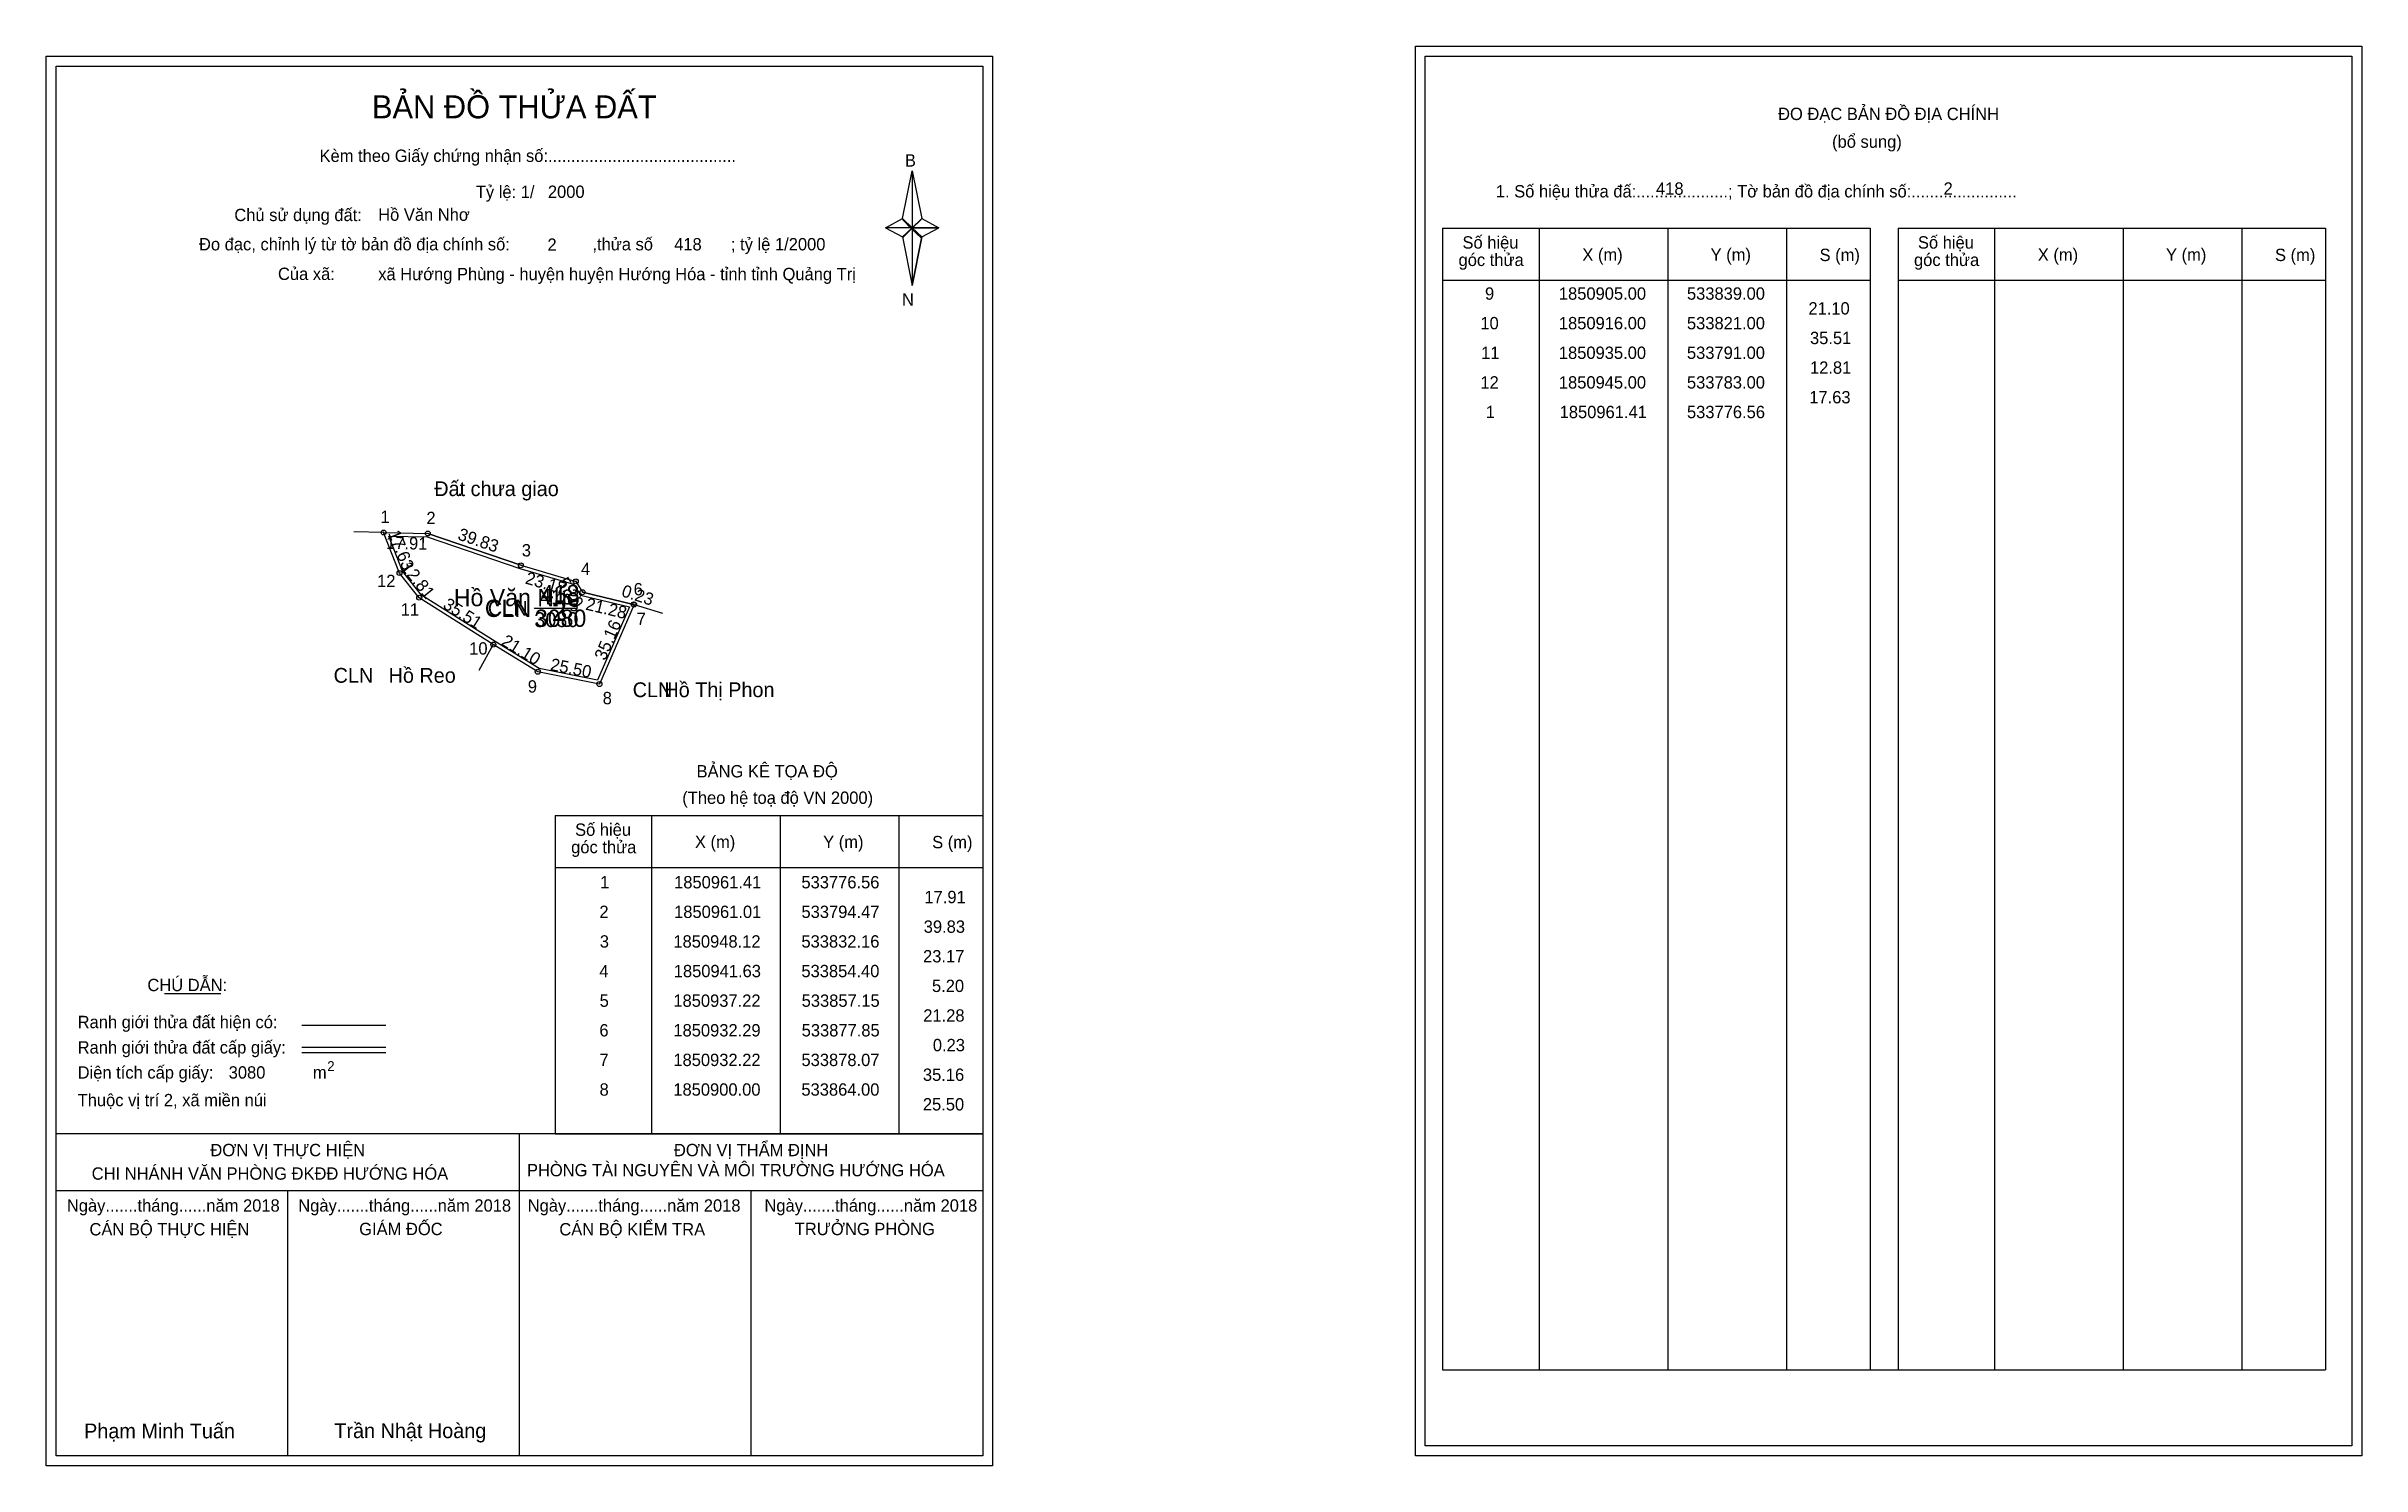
# Model space of a CAD drawing. Extents: x 533640 to 534578, y 1850583 to 1851158.
import ezdxf

# ---------------------------------------------------------------- set-up
doc = ezdxf.new("R2010")
doc.units = 0
for name, color, linetype in [('Level 1', 7, 'Continuous'), ('Level 10', 7, 'Continuous'), ('Level 11', 7, 'Continuous'), ('Level 13', 7, 'Continuous'), ('Level 2', 7, 'Continuous'), ('Level 27', 7, 'Continuous'), ('Level 3', 7, 'Continuous'), ('Level 36', 7, 'Continuous'), ('Level 4', 7, 'Continuous'), ('Level 49', 7, 'Continuous'), ('Level 5', 7, 'Continuous'), ('Level 53', 7, 'Continuous'), ('Level 55', 7, 'Continuous'), ('Level 6', 7, 'Continuous'), ('Level 60', 7, 'Continuous'), ('Level 63', 7, 'Continuous'), ('Level 7', 7, 'Continuous'), ('Level 9', 7, 'Continuous')]:
    doc.layers.add(name, color=color, linetype=linetype)

msp = doc.modelspace()

# ---------------------------------------------------------------- linework, layer by layer
at = {"layer": 'Level 1'}
for p, q in [((533643.91, 1851150.43), (533643.91, 1851150.43)), ((534198.55, 1851154.43), (534198.55, 1851154.43)), ((533986.75, 1851088.67), (533990.69, 1851107.95)), ((533990.69, 1851107.95), (533990.69, 1851084.9)), ((533990.69, 1851107.95), (533994.62, 1851088.67)), ((533979.86, 1851084.9), (533986.75, 1851088.67)), ((533986.75, 1851088.67), (533990.69, 1851084.9)), ((533990.39, 1851084.46), (533986.75, 1851088.23)), ((533990.69, 1851084.9), (533986.75, 1851081.22)), ((533990.39, 1851084.46), (533986.75, 1851080.78)), ((533986.75, 1851080.78), (533990.39, 1851084.46)), ((533994.33, 1851088.23), (533990.39, 1851084.46)), ((533990.39, 1851084.46), (533994.33, 1851088.23)), ((533994.33, 1851080.78), (533990.39, 1851084.46)), ((533994.62, 1851088.67), (533990.69, 1851084.9)), ((533990.69, 1851084.9), (533990.69, 1851061.5)), ((533990.69, 1851084.9), (534001.51, 1851084.9)), ((533990.69, 1851084.9), (533994.62, 1851081.22)), ((533994.62, 1851081.22), (534001.51, 1851084.9)), ((534205.62, 1851084.72), (534378.82, 1851084.72)), ((534244.8, 1850622.19), (534244.8, 1851084.72)), ((534296.94, 1850622.19), (534296.94, 1851084.72)), ((534344.89, 1851084.72), (534344.89, 1850622.19)), ((534378.82, 1851084.72), (534378.82, 1850622.19)), ((534390.13, 1851084.72), (534563.34, 1851084.72)), ((534429.31, 1850622.19), (534429.31, 1851084.72)), ((534481.46, 1850622.19), (534481.46, 1851084.72)), ((534529.4, 1851084.72), (534529.4, 1850622.19)), ((534563.34, 1851084.72), (534563.34, 1850622.19)), ((533986.75, 1851081.22), (533990.69, 1851061.5)), ((533994.62, 1851081.22), (533990.69, 1851061.5)), ((534205.62, 1851063.67), (534378.82, 1851063.67)), ((534390.13, 1851063.67), (534563.34, 1851063.67)), ((533846.1, 1850846.78), (534019.3, 1850846.78)), ((533885.28, 1850717.73), (533885.28, 1850846.78)), ((533937.42, 1850717.73), (533937.42, 1850846.78)), ((533985.36, 1850846.78), (533985.36, 1850717.73)), ((533846.1, 1850825.72), (534019.3, 1850825.72)), ((533687.74, 1850774.56), (533710.55, 1850774.56)), ((533743.47, 1850761.75), (533777.5, 1850761.75)), ((533743.47, 1850752.86), (533777.5, 1850752.86)), ((533743.47, 1850750.67), (533777.5, 1850750.67)), ((533857.56, 1850717.73), (533643.9, 1850717.73)), ((534019.3, 1850717.73), (533809.62, 1850717.73)), ((533831.6, 1850587.28), (533831.6, 1850717.73)), ((533846.1, 1850717.72), (534019.3, 1850717.72)), ((534019.3, 1850694.63), (533643.9, 1850694.63)), ((533737.75, 1850587.28), (533737.75, 1850694.63)), ((533925.45, 1850587.28), (533925.45, 1850694.63)), ((534205.62, 1850622.19), (534563.34, 1850622.19)), ((534019.3, 1850587.28), (534019.3, 1850587.28)), ((534573.95, 1850591.28), (534573.95, 1850591.28))]:
    msp.add_line(p, q, dxfattribs=at)
for points in [[(533986.75, 1851088.67), (533990.69, 1851107.95), (533990.69, 1851084.9)], [(533979.86, 1851084.9), (533986.75, 1851081.22), (533990.69, 1851084.9)], [(533990.69, 1851084.9), (533994.62, 1851088.67), (534001.51, 1851084.9)], [(533990.69, 1851084.9), (533990.69, 1851061.5), (533994.62, 1851081.22)]]:
    msp.add_lwpolyline(points, close=True, dxfattribs=at)
at = {"layer": 'Level 10'}
for p, q in [((533832.16, 1850948.12), (533794.47, 1850961.01)), ((533877.85, 1850932.29), (533857.15, 1850937.22)), ((533878.07, 1850932.22), (533877.85, 1850932.29))]:
    msp.add_line(p, q, dxfattribs=at)
for points in [[(533783, 1850945), (533776.56, 1850961.41), (533794.47, 1850961.01), (533832.16, 1850948.12), (533854.4, 1850941.63), (533857.15, 1850937.22), (533877.85, 1850932.29), (533878.07, 1850932.22), (533864, 1850900), (533839, 1850905), (533821, 1850916), (533791, 1850935)], [(533784.23, 1850945.71), (533778.63, 1850959.96), (533794.22, 1850959.62), (533831.74, 1850946.78), (533853.49, 1850940.44), (533856.27, 1850935.99), (533876.12, 1850931.26), (533863.17, 1850901.59), (533839.52, 1850906.32), (533821.74, 1850917.19), (533791.95, 1850936.06)]]:
    msp.add_lwpolyline(points, close=True, dxfattribs=at)
at = {"layer": 'Level 11'}
for centre in [(533776.56, 1850961.41), (533794.47, 1850961.01), (533783, 1850945), (533783, 1850945), (533832.16, 1850948.12), (533791, 1850935), (533854.4, 1850941.63), (533857.15, 1850937.22), (533877.85, 1850932.29), (533878.07, 1850932.22), (533821, 1850916), (533839, 1850905), (533864, 1850900)]:
    msp.add_circle(centre, 1, dxfattribs=at)
at = {"layer": 'Level 27'}
for p, q in [((533776.56, 1850961.41), (533764.56, 1850961.68)), ((533878.07, 1850932.22), (533889.56, 1850928.75)), ((533821, 1850916), (533815.12, 1850905.54))]:
    msp.add_line(p, q, dxfattribs=at)
at = {"layer": 'Level 3'}
for p, q in [((534205.62, 1851084.72), (534205.62, 1850622.19)), ((534390.13, 1851084.72), (534390.13, 1850622.19)), ((533846.1, 1850846.78), (533846.1, 1850717.73))]:
    msp.add_line(p, q, dxfattribs=at)
at = {"layer": 'Level 63'}
for points in [[(533639.9, 1851154.43), (534023.3, 1851154.43), (534023.3, 1850583.28), (533639.9, 1850583.28)], [(533643.9, 1851150.43), (534019.3, 1851150.43), (534019.3, 1850587.28), (533643.9, 1850587.28)], [(534194.56, 1851158.43), (534577.96, 1851158.43), (534577.96, 1850587.28), (534194.56, 1850587.28)], [(534198.56, 1851154.43), (534573.96, 1851154.43), (534573.96, 1850591.28), (534198.56, 1850591.28)]]:
    msp.add_lwpolyline(points, close=True, dxfattribs=at)
at = {"layer": 'Level 9'}
msp.add_line((533837.6, 1850930.7), (533855.04, 1850930.7), dxfattribs=at)

# ---------------------------------------------------------------- texts
at = {"layer": 'Level 1'}
for s, height, p in [('BẢN ĐỒ THỬA ĐẤT', 9.3313, (533771.84, 1851129.24)), ('ĐO ĐẠC BẢN ĐỒ ĐỊA CHÍNH', 5, (534341.51, 1851128.55)), ('(bổ sung)', 5, (534363.39, 1851117.31)), ('Kèm theo Giấy chứng nhận số:.........................................', 5, (533750.6, 1851111.58)), ('B', 5, (533987.77, 1851109.7)), ('1. Số hiệu thửa đấ:....................; Tờ bản đồ địa chính số:.......................', 5, (534227.17, 1851097.19)), ('Chủ sử dụng đất:', 5, (533716.08, 1851087.6)), ('Đo đạc, chỉnh lý từ tờ bản đồ địa chính số:                  ,thửa số                 ; tỷ lệ 1/2000', 5, (533701.77, 1851075.74)), ('góc thửa', 5, (534212.06, 1851069.4)), ('Số hiệu', 5, (534213.65, 1851076.46)), ('X (m)', 5, (534262.21, 1851071.51)), ('Y (m)', 5, (534314.17, 1851071.51)), ('S (m)', 5, (534358.32, 1851071.41)), ('góc thửa', 5, (534396.58, 1851069.4)), ('Số hiệu', 5, (534398.17, 1851076.46)), ('X (m)', 5, (534446.73, 1851071.51)), ('Y (m)', 5, (534498.68, 1851071.51)), ('S (m)', 5, (534542.84, 1851071.41)), ('Của xã:', 5, (533733.76, 1851063.74)), ('N', 5, (533986.57, 1851053.36)), ('BẢNG KÊ TỌA ĐỘ', 5, (533903.36, 1850862.18)), ('(Theo hệ toạ độ VN 2000)', 5, (533897.56, 1850851.46)), ('Số hiệu', 5, (533854.13, 1850838.51)), ('góc thửa', 5, (533852.54, 1850831.45)), ('X (m)', 5, (533902.69, 1850833.56)), ('Y (m)', 5, (533954.64, 1850833.56)), ('S (m)', 5, (533998.8, 1850833.46)), ('CHÚ DẪN:', 5, (533680.86, 1850775.57)), ('Ranh giới thửa đất hiện có:', 5, (533652.6, 1850760.57)), ('Ranh giới thửa đất cấp giấy:', 5, (533652.6, 1850750.29)), ('2', 4, (533753.71, 1850743.19)), ('Diện tích cấp giấy:', 5, (533652.6, 1850740.13)), ('m', 5, (533747.91, 1850740.17)), ('Thuộc vị trí 2, xã miền núi', 5, (533652.6, 1850728.93)), ('ĐƠN VỊ THỰC HIỆN', 5, (533706.37, 1850708.69)), ('ĐƠN VỊ THẨM ĐỊNH', 5, (533894.18, 1850708.69)), ('CHI NHÁNH VĂN PHÒNG ĐKĐĐ HƯỚNG HÓA', 5, (533658.29, 1850699.17)), ('PHÒNG TÀI NGUYÊN VÀ MÔI TRƯỜNG HƯỚNG HÓA', 5, (533834.63, 1850700.55)), ('Ngày.......tháng......năm 2018', 5, (533648.24, 1850686.22)), ('Ngày.......tháng......năm 2018', 5, (533741.98, 1850686.22)), ('Ngày.......tháng......năm 2018', 5, (533834.93, 1850686.22)), ('Ngày.......tháng......năm 2018', 5, (533930.85, 1850686.22)), ('CÁN BỘ THỰC HIỆN', 5, (533657.4, 1850676.59)), ('GIÁM ĐỐC', 5, (533766.67, 1850676.71)), ('CÁN BỘ KIỂM TRA', 5, (533847.75, 1850676.59)), ('TRƯỞNG PHÒNG', 5, (533943.13, 1850676.71)), ('Phạm Minh Tuấn', 6, (533655.22, 1850594.36)), ('Trần Nhật Hoàng', 6, (533756.61, 1850594.46))]:
    msp.add_text(s, height=height, dxfattribs=at).set_placement(p)
at = {"layer": 'Level 11'}
msp.add_text('Tỷ lệ: 1/', height=5, dxfattribs=at).set_placement((533813.92, 1851096.96))
at = {"layer": 'Level 13'}
for s, p in [('CLN', (533818.81, 1850927.7)), ('418', (533839.92, 1850932.3)), ('3080', (533837.61, 1850923.1))]:
    msp.add_text(s, height=6, dxfattribs=at).set_placement(p)
at = {"layer": 'Level 2'}
msp.add_text('Hồ Văn Nhơ', height=7, dxfattribs=at).set_placement((533805, 1850931.56))
at = {"layer": 'Level 3'}
msp.add_text('CLN', height=7, dxfattribs=at).set_placement((533817.59, 1850927.2))
at = {"layer": 'Level 36'}
for s, p in [('.', (533806.35, 1850976.17)), ('CLN', (533756.3, 1850900.53)), ('CLN', (533877.47, 1850894.7))]:
    msp.add_text(s, height=6, dxfattribs=at).set_placement(p)
at = {"layer": 'Level 4'}
msp.add_text('418', height=7, dxfattribs=at).set_placement((533840.27, 1850933.2))
at = {"layer": 'Level 49'}
for s, rotation, p in [('17.63', 291.42721, (533778.35, 1850961.24)), ('39.83', 341.11928, (533806.26, 1850958.67)), ('17.91', 358.72057, (533777.51, 1850954.79)), ('12.81', 308.65981, (533783.34, 1850947.14)), ('23.17', 343.73188, (533833.61, 1850940.82)), ('5.20', 301.94695, (533846.82, 1850941.31)), ('35.51', 327.65256, (533800.22, 1850931.06)), ('21.28', 346.60376, (533858.09, 1850930.21)), ('0.23', 342.34988, (533872.58, 1850935.65)), ('35.16', 66.40981, (533866.3, 1850909.26)), ('21.10', 328.57043, (533823.86, 1850916.13)), ('25.50', 348.69007, (533843.79, 1850905.67))]:
    msp.add_text(s, height=5, rotation=rotation, dxfattribs=at).set_placement(p)
at = {"layer": 'Level 5'}
msp.add_text('3080', height=7, dxfattribs=at).set_placement((533837.85, 1850923.2))
at = {"layer": 'Level 53'}
for s, p in [('9', (534222.77, 1851055.75)), ('1850905.00', (534252.7, 1851055.75)), ('533839.00', (534304.59, 1851055.75)), ('10', (534220.9, 1851043.75)), ('1850916.00', (534252.7, 1851043.75)), ('533821.00', (534304.59, 1851043.75)), ('21.10', (534353.8, 1851049.75)), ('1850935.00', (534252.7, 1851031.75)), ('533791.00', (534304.59, 1851031.75)), ('35.51', (534354.44, 1851037.75)), ('11', (534221.22, 1851031.75)), ('12.81', (534354.44, 1851025.75)), ('12', (534220.92, 1851019.75)), ('1850945.00', (534252.7, 1851019.75)), ('533783.00', (534304.59, 1851019.75)), ('17.63', (534354.15, 1851013.75)), ('1', (534223.06, 1851007.75)), ('1850961.41', (534253.02, 1851007.75)), ('533776.56', (534304.6, 1851007.75)), ('1', (533864.29, 1850817.22)), ('1850961.41', (533894.25, 1850817.22)), ('533776.56', (533945.83, 1850817.22)), ('17.91', (533995.67, 1850811.22)), ('2', (533863.99, 1850805.22)), ('1850961.01', (533894.25, 1850805.22)), ('533794.47', (533945.85, 1850805.22)), ('39.83', (533995.38, 1850799.22)), ('3', (533864.15, 1850793.22)), ('1850948.12', (533893.95, 1850793.22)), ('533832.16', (533945.83, 1850793.22)), ('4', (533863.97, 1850781.22)), ('1850941.63', (533894.11, 1850781.22)), ('533854.40', (533945.82, 1850781.22)), ('23.17', (533995.1, 1850787.22)), ('5', (533864.08, 1850769.22)), ('1850937.22', (533893.95, 1850769.22)), ('533857.15', (533945.93, 1850769.22)), ('5.20', (533998.72, 1850775.22)), ('21.28', (533995.19, 1850763.22)), ('6', (533863.98, 1850757.22)), ('1850932.29', (533893.96, 1850757.22)), ('533877.85', (533945.93, 1850757.22)), ('0.23', (533999.07, 1850751.22)), ('7', (533864, 1850745.22)), ('1850932.22', (533893.95, 1850745.22)), ('533878.07', (533945.85, 1850745.22)), ('8', (533864.05, 1850733.22)), ('1850900.00', (533893.93, 1850733.22)), ('533864.00', (533945.82, 1850733.22)), ('35.16', (533995.05, 1850739.22)), ('25.50', (533995.03, 1850727.22))]:
    msp.add_text(s, height=5, dxfattribs=at).set_placement(p)
at = {"layer": 'Level 55'}
for s, height, p in [('1', 0.8, (533776.34, 1850961.41)), ('2', 0.8, (533794.2, 1850961.01)), ('422', 0.22, (533776.32, 1850961.19)), ('0', 0.22, (533776.48, 1850961.19)), ('0', 0.22, (533776.48, 1850961.19)), ('0', 0.22, (533794.39, 1850960.79)), ('0', 0.22, (533794.39, 1850960.79)), ('12', 0.8, (533782.43, 1850945)), ('422', 0.22, (533782.76, 1850944.78)), ('3', 0.8, (533831.91, 1850948.12)), ('0', 0.22, (533832.08, 1850947.9)), ('0', 0.22, (533832.08, 1850947.9)), ('11', 0.8, (533790.48, 1850935)), ('422', 0.22, (533790.76, 1850934.78)), ('4', 0.8, (533854.12, 1850941.63)), ('0', 0.22, (533854.32, 1850941.41)), ('0', 0.22, (533854.32, 1850941.41)), ('5', 0.8, (533856.89, 1850937.22)), ('0', 0.22, (533857.07, 1850937)), ('0', 0.22, (533857.07, 1850937)), ('6', 0.8, (533877.58, 1850932.29)), ('0', 0.22, (533877.77, 1850932.07)), ('0', 0.22, (533877.77, 1850932.07)), ('428', 0.22, (533877.84, 1850932)), ('428', 0.22, (533877.84, 1850932)), ('7', 0.8, (533877.8, 1850932.22)), ('0', 0.22, (533877.99, 1850932)), ('0', 0.22, (533877.99, 1850932)), ('10', 0.8, (533820.43, 1850916)), ('428', 0.22, (533820.77, 1850915.78)), ('422', 0.22, (533820.76, 1850915.78)), ('428', 0.22, (533820.77, 1850915.78)), ('9', 0.8, (533838.73, 1850905)), ('428', 0.22, (533838.77, 1850904.78)), ('428', 0.22, (533838.77, 1850904.78)), ('428', 0.22, (533863.77, 1850899.78)), ('428', 0.22, (533863.77, 1850899.78)), ('8', 0.8, (533863.74, 1850900))]:
    msp.add_text(s, height=height, dxfattribs=at).set_placement(p)
at = {"layer": 'Level 6'}
for s, p in [('418', (534292.07, 1851098.27)), ('2', (534408.56, 1851098.31)), ('Hồ Văn Nhơ', (533774.35, 1851087.73)), ('2000', (533843.11, 1851097)), ('2', (533842.95, 1851075.56)), ('418', (533894.27, 1851075.72)), ('xã Hướng Phùng - huyện huyện Hướng Hóa - tỉnh tỉnh Quảng Trị', (533774.38, 1851063.65)), ('3080', (533713.79, 1850740.14))]:
    msp.add_text(s, height=5, dxfattribs=at).set_placement(p)
at = {"layer": 'Level 60'}
for s, p in [('Đất chưa giao', (533797.09, 1850976.17)), ('Hồ Reo', (533778.58, 1850900.53)), ('Hồ Thị Phon', (533890.32, 1850894.7))]:
    msp.add_text(s, height=6, dxfattribs=at).set_placement(p)
at = {"layer": 'Level 7'}
msp.add_text('2', height=8, dxfattribs=at).set_placement((533844.71, 1850925.5))
at = {"layer": 'Level 9'}
for s, p in [('1', (533775.31, 1850965.31)), ('2', (533793.9, 1850964.81)), ('3', (533832.55, 1850951.72)), ('12', (533773.92, 1850939.3)), ('4', (533856.55, 1850944.23)), ('5', (533851.81, 1850929.52)), ('6', (533877.86, 1850935.96)), ('11', (533783.49, 1850927.73)), ('7', (533879.07, 1850923.91)), ('10', (533811.23, 1850911.94)), ('9', (533834.98, 1850896.54)), ('8', (533865.32, 1850891.83))]:
    msp.add_text(s, height=5, dxfattribs=at).set_placement(p)

doc.saveas('drawing.dxf')
